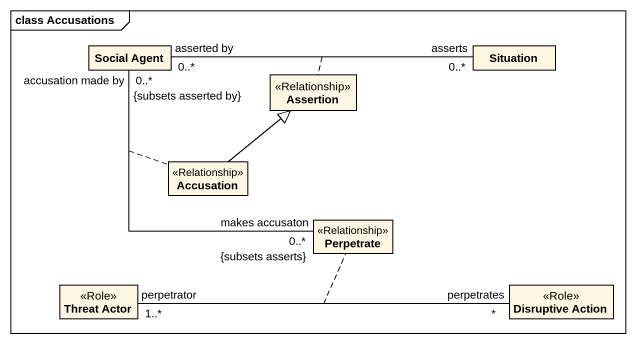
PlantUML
@startuml
mainframe class Accusations
hide circle
hide empty members
class "Social Agent" as Social_Agent
class Assertion <<Relationship>>
class Situation
class Accusation <<Relationship>>
class Perpetrate <<Relationship>>
class "Threat Actor" as Threat_Actor <<Role>>
class "Disruptive Action" as Disruptive_Action <<Role>>
Social_Agent "asserted by\n0..*" -right- "asserts\n0..*" Situation
(Social_Agent, Situation) .. Assertion
Social_Agent "0..*\n{subsets asserted by}\naccusation made by" -- "0..*\n{subsets asserts}\nmakes accusaton" Perpetrate
(Social_Agent, Perpetrate) .. Accusation
Accusation -up-|> Assertion
Threat_Actor "perpetrator\n1..*" -right- "perpetrates\n*" Disruptive_Action
(Threat_Actor, Disruptive_Action) .. Perpetrate
@enduml
